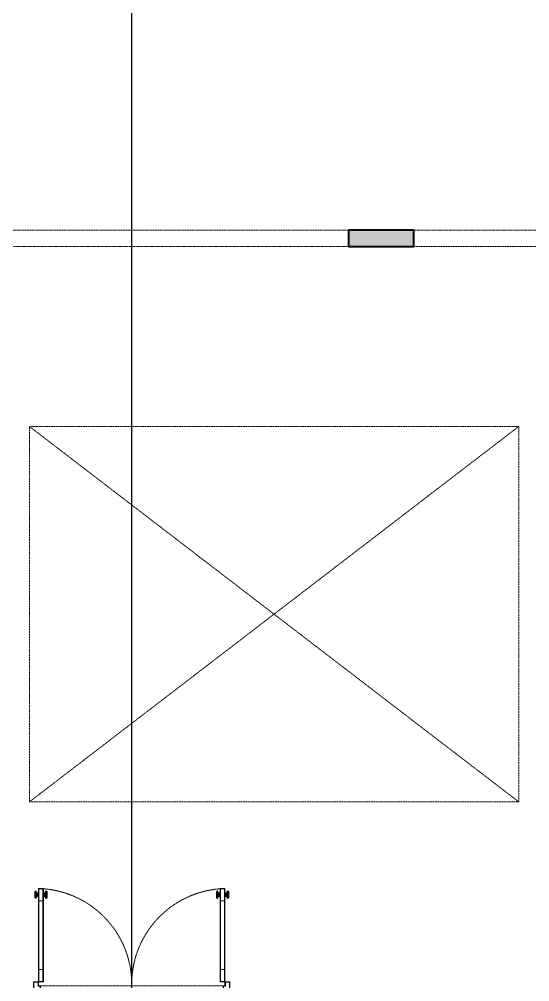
# Model space of a CAD drawing. Header units: inches. Extents: x 193287 to 241687, y 437648 to 550079.
# Drawn here: x 216112 to 222352, y 515588 to 527358 of the extents above; entities that cross this region are included whole.
import ezdxf

# ---------------------------------------------------------------- set-up
doc = ezdxf.new("R2010")
doc.units = ezdxf.units.IN
doc.header["$MEASUREMENT"] = 0
for name, pattern in [('xref grd floor$0$CENTER', [2, 1.25, -0.25, 0.25, -0.25]), ('xref grd floor$0$HIDDEN', [0.375, 0.25, -0.125]), ('xref grd floor$0$XREF-V2-GF_COLS$0$XREF-V-COLS-GF$0$CENTER2', [1.125, 0.75, -0.125, 0.125, -0.125]), ('xref grd floor$1$HIDDEN', [0.375, 0.25, -0.125]), ('xref grd floor$1$HIDDEN2', [0.1875, 0.125, -0.0625])]:
    doc.linetypes.add(name, pattern=pattern)
for name, color, linetype, lineweight in [('1', 1, 'Continuous', 50), ('xref grd floor$0$A-DOOR', 134, 'Continuous', 18), ('xref grd floor$0$A-FLOR-HIDN', 252, 'xref grd floor$1$HIDDEN', 0), ('xref grd floor$0$XREF-V2-GF_COLS$0$A-COLS', 5, 'Continuous', 40), ('xref grd floor$0$XREF-V2-GF_COLS$0$A-COLS-PATT', 253, 'Continuous', 20)]:
    doc.layers.add(name, color=color, linetype=linetype, lineweight=lineweight)

# ---------------------------------------------------------------- blocks, each defined once
blk = doc.blocks.new('*U45')
for p, q in [((-972.9553980561786, 1127.528180313763), (-972.9553980561786, 1047.528180313763)), ((-968.9554002160808, 1107.528180313763), (-968.9553958962765, 1067.528180313763)), ((-968.9554002160808, 1107.528180313763), (-958.9554002160808, 1107.528180880953)), ((-958.9554002160808, 1107.528180961734), (-958.9553958962765, 1067.528180880953)), ((-954.9554002160808, 1107.528181107829), (-950.0000818089711, 1107.528181388889)), ((-954.9554002160808, 1107.528181393714), (-954.9553958962765, 1067.528181393714)), ((-900.0000863959926, 1150.000000000066), (-950.0000863957198, 1150.000000000066)), ((-949.9999999996353, 200.0000000000656), (-950.0000863957198, 1150.000000000066)), ((-949.9999999996348, 1150.000000000066), (-899.9999999999077, 1150.000000000066)), ((-904.0000859020424, 1145.999999999933), (-946.0000859024135, 1145.999999999933)), ((-946.0000004935855, 204.0000004935993), (-946.0000859024135, 1145.999999999933)), ((-904.0000859020424, 1145.999999999933), (-904.0000004936692, 204.0000056774917)), ((-900.0000863959926, 1150.000006171215), (-899.9999999999081, 200.0000061712146)), ((-895.0447419665879, 1107.528181032655), (-900.0000818092435, 1107.528180497502)), ((-895.0447419665879, 1107.528181032655), (-895.0447448421551, 1067.528181032655)), ((-881.0447419665879, 1107.528180313763), (-891.0447419665879, 1107.528181032655)), ((-891.0447419665879, 1107.528180745098), (-891.0447448421551, 1067.528180745098)), ((-881.0447419665879, 1107.528180313763), (-881.0447448421551, 1067.528180313763)), ((-877.0447441264901, 1127.528180313763), (-877.0447441264901, 1047.528180313763)), ((877.0447441264896, 1127.528180313763), (877.0447441264896, 1047.528180313763)), ((881.0447419665875, 1107.528180313763), (891.0447419665875, 1107.528181032655)), ((881.0447419665875, 1107.528180313763), (881.0447448421551, 1067.528180313763)), ((891.0447419665875, 1107.528180745098), (891.0447448421551, 1067.528180745098)), ((895.0447419665875, 1107.528181032655), (900.000081809243, 1107.528180497502)), ((895.0447419665875, 1107.528181032655), (895.0447448421551, 1067.528181032655)), ((900.0000863959926, 1150.000006171215), (899.9999999999077, 200.0000061712146)), ((949.9999999996348, 1150.000000000066), (899.9999999999077, 1150.000000000066)), ((900.0000863959926, 1150.000000000066), (950.0000863957198, 1150.000000000066)), ((904.0000859020424, 1145.999999999933), (904.0000004936687, 204.0000056774917)), ((904.0000859020424, 1145.999999999933), (946.0000859024135, 1145.999999999933)), ((946.000000493585, 204.0000004935993), (946.0000859024135, 1145.999999999933)), ((949.9999999996348, 200.0000000000656), (950.0000863957198, 1150.000000000066)), ((954.9554002160803, 1107.528181107829), (950.0000818089711, 1107.528181388889)), ((954.9554002160803, 1107.528181393714), (954.9553958962765, 1067.528181393714)), ((958.9554002160803, 1107.528180961734), (958.9553958962765, 1067.528180880953)), ((968.9554002160803, 1107.528180313763), (958.9554002160803, 1107.528180880953)), ((968.9554002160803, 1107.528180313763), (968.9553958962765, 1067.528180313763)), ((972.9553980561786, 1127.528180313763), (972.9553980561786, 1047.528180313763)), ((-968.9553958962765, 1067.528180313763), (-958.9553958962765, 1067.528180880953)), ((-954.9553958962765, 1067.528181393714), (-950.0000774891673, 1067.528181928865)), ((-904.0000859020424, 1026.000000000042), (-946.0000859024135, 1026.000000000042)), ((-895.0447448421555, 1067.528181107829), (-900.0000646935014, 1067.528181388889)), ((-881.0447462863917, 1067.528180313763), (-891.0447448421551, 1067.528180880953)), ((881.0447462863917, 1067.528180313763), (891.0447448421546, 1067.528180880953)), ((895.0447448421551, 1067.528181107829), (900.0000646935009, 1067.528181388889)), ((904.0000859020424, 1026.000000000042), (946.0000859024135, 1026.000000000042)), ((954.9553958962765, 1067.528181393714), (950.0000774891669, 1067.528181928865)), ((968.9553958962765, 1067.528180313763), (958.9553958962765, 1067.528180880953)), ((-899.9999999999081, 200.0000061712146), (-949.9999999996353, 200.0000000000656)), ((899.9999999999077, 200.0000061712146), (949.9999999996348, 200.0000000000656))]:
    blk.add_line(p, q)
at = {"color": 253, "linetype": 'xref grd floor$1$HIDDEN2'}
for p, q in [((929.999999999653, 160.000000000102), (-929.999999999653, 159.9999999999592)), ((-929.999999999653, 33.33333333361341), (929.999999999653, 33.33333333375604))]:
    blk.add_line(p, q, dxfattribs=at)
for points in [[(-987.9553980561786, 1119.543801500928), (-987.9553980561786, 1055.512559126599)], [(-977.9553980561786, 1125.716311105062), (-977.9553980561786, 1049.340049522465)], [(-872.0447441264901, 1125.716311105062), (-872.0447441264901, 1049.340049522465)], [(-862.0447441264901, 1119.543801500928), (-862.0447441264901, 1055.512559126599)], [(862.0447441264896, 1119.543801500928), (862.0447441264896, 1055.512559126599)], [(872.0447441264896, 1125.716311105062), (872.0447441264896, 1049.340049522465)], [(977.9553980561782, 1125.716311105062), (977.9553980561782, 1049.340049522465)], [(987.9553980561782, 1119.543801500928), (987.9553980561782, 1055.512559126599)]]:
    blk.add_lwpolyline(points)
for points in [[(-972.9553980561786, 1127.528180313763), (-972.9553980561786, 1047.528180313763, -2.191511362872357)], [(-877.0447441264901, 1127.528180313763), (-877.0447441264901, 1047.528180313763, 2.191511362872357)], [(877.0447441264896, 1127.528180313763), (877.0447441264896, 1047.528180313763, -2.191511362872357)], [(972.9553980561786, 1127.528180313763), (972.9553980561786, 1047.528180313763, 2.191511362872357)]]:
    blk.add_lwpolyline(points, format="xyb")
at = {"flags": 128}
for points in [[(-946.0000710912923, 1026.000000000042), (-904.000071091376, 1026.000000000042), (-904.0000859020424, 1145.999999999933), (-946.0000859024135, 1145.999999999933)], [(946.0000710912923, 1026.000000000042), (904.000071091376, 1026.000000000042), (904.0000859020424, 1145.999999999933), (946.0000859024135, 1145.999999999933)], [(-946.0000004935855, 204.0000004935993), (-904.0000004936692, 204.0000004935993), (-904.0000153043356, 324.0000004937175), (-946.000015304252, 324.0000004937175)], [(946.000000493585, 204.0000004935993), (904.0000004936687, 204.0000004935993), (904.0000153043352, 324.0000004937175), (946.0000153042515, 324.0000004937175)]]:
    blk.add_lwpolyline(points, close=True, dxfattribs=at)
for points in [[(-999.9999999996467, 200.0000000000656), (-949.9999999996353, 200.0000000000656), (-949.9999999996353, 160.000000000102), (-929.9999999996535, 160.000000000102), (-929.9999999996535, 33.33333333375604), (-999.9999999996467, 33.33333333375604)], [(999.9999999996462, 200.0000000000656), (949.9999999996348, 200.0000000000656), (949.9999999996348, 160.000000000102), (929.999999999653, 160.000000000102), (929.999999999653, 33.33333333375604), (999.9999999996462, 33.33333333375604)], [(-995.9999999996276, 196.0000000001034), (-953.9999999995975, 196.0000000000749), (-953.9999999995975, 156.0000000000829), (-933.9999999996157, 156.0000000000829), (-933.9999999996157, 37.33333333374672), (-995.9999999996276, 37.33333333377514)], [(995.9999999996271, 196.0000000001034), (953.9999999995971, 196.0000000000749), (953.9999999995971, 156.0000000000829), (933.9999999996153, 156.0000000000829), (933.9999999996153, 37.33333333374672), (995.9999999996271, 37.33333333377514)]]:
    blk.add_lwpolyline(points, close=True)
for centre, start, end in [((-961.2887313895121, 1087.528180313763), 106.260204708312, 129.7918194995572), ((-888.7114107931566, 1087.528180313763), 50.20818050044274, 73.73979529168798), ((888.7114107931566, 1087.528180313763), 106.260204708312, 129.7918194995572), ((961.2887313895117, 1087.528180313763), 50.20818050044274, 73.73979529168795), ((-961.2887313895121, 1087.528180313763), 230.2081805004428, 253.739795291688), ((-888.7114107931566, 1087.528180313763), 286.260204708312, 309.7918194995572), ((888.7114107931566, 1087.528180313763), 230.2081805004428, 253.739795291688), ((961.2887313895117, 1087.528180313763), 286.260204708312, 309.7918194995572)]:
    blk.add_arc(centre, 41.66666666666671, start, end)
at = {"linetype": 'xref grd floor$0$CENTER', "ltscale": 0.4}
for centre, radius, start, end in [((-974.7035444770013, 175.4865014886786), 974.826564751078, 359.0897370526667, 88.54789034193222), ((974.7035444770005, 175.4865014886807), 974.8265647510766, 91.45210965806768, 180.9102629473333)]:
    blk.add_arc(centre, radius, start, end, dxfattribs=at)
blk = doc.blocks.new('xref grd floor$0$XREF-V2-GF_COLS')
at = {"layer": 'xref grd floor$0$XREF-V2-GF_COLS$0$A-COLS-PATT'}
blk.add_hatch(color=256, dxfattribs=at).paths.add_polyline_path([(272301.3830881585, 490247.8113590521), (272349.6706935787, 490053.7280221664), (273126.0037063567, 490246.8783605502), (273077.7161009688, 490440.9616974259)])
at = {"layer": 'Defpoints', "linetype": 'xref grd floor$0$XREF-V2-GF_COLS$0$XREF-V-COLS-GF$0$CENTER2'}
blk.add_line((273203.8067315887, 475644.7722383817), (264392.2492999638, 511061.2410145735), dxfattribs=at)
at = {"layer": 'xref grd floor$0$XREF-V2-GF_COLS$0$A-COLS'}
blk.add_lwpolyline([(272301.3830881585, 490247.8113590521), (272349.6706935787, 490053.7280221664), (273126.0037063567, 490246.8783605502), (273077.7161009688, 490440.9616974259)], close=True, dxfattribs=at)
blk.add_lwpolyline([(272301.3830881585, 490247.8113590521), (272349.6706935787, 490053.7280221664), (273126.0037063567, 490246.8783605502), (273077.7161009688, 490440.9616974259)], close=True, dxfattribs=at)
blk = doc.blocks.new('mak ground floor plan')
at = {"layer": 'xref grd floor$0$A-FLOR-HIDN', "color": 1, "linetype": 'xref grd floor$0$HIDDEN'}
for p, q in [((42419.71729622118, 102926.4028539467, -1.466518336033709e-07), (47719.71729626652, 102926.4028539469, -1.466518336033709e-07)), ((42419.71729622118, 102926.4028539467, -1.466518336033709e-07), (47719.71729626652, 102926.4028539469, -1.466518336033709e-07)), ((42419.71729622118, 102926.4028539467, -1.466518336033709e-07), (47719.71729626652, 102926.4028539469, -1.466518336033709e-07)), ((48519.71729626204, 102926.4028538224, -1.466518336033709e-07), (51399.7172964476, 102926.4023758395, -1.466518336033709e-07)), ((48519.71729626204, 102926.4028538224, -1.466518336033709e-07), (51399.7172964476, 102926.4023758395, -1.466518336033709e-07)), ((48519.71729626204, 102926.4028538224, -1.466518336033709e-07), (51399.7172964476, 102926.4023758395, -1.466518336033709e-07)), ((47719.7172962731, 102726.4027675857, -1.466518336033709e-07), (42419.71729625674, 102726.4027677192, -1.466518336033709e-07)), ((47719.7172962731, 102726.4027675857, -1.466518336033709e-07), (42419.71729625674, 102726.4027677192, -1.466518336033709e-07)), ((47719.7172962731, 102726.4027675857, -1.466518336033709e-07), (42419.71729625674, 102726.4027677192, -1.466518336033709e-07)), ((51399.71729645436, 102726.4022896048, -2.933036672067419e-07), (48519.7172962398, 102726.402767605, -1.466518336033709e-07)), ((51399.71729645436, 102726.4022896048, -2.933036672067419e-07), (48519.7172962398, 102726.402767605, -1.466518336033709e-07)), ((51399.71729645436, 102726.4022896048, -2.933036672067419e-07), (48519.7172962398, 102726.402767605, -1.466518336033709e-07)), ((49799.71729713061, 100526.4027676054), (43819.7155920848, 95936.40228981175)), ((49799.71729713108, 95936.40228981187), (43819.71559208474, 100526.4027676051)), ((49799.71729713061, 100526.4027676054), (43819.7155920848, 95936.40228981175)), ((49799.71729713108, 95936.40228981187), (43819.71559208474, 100526.4027676051)), ((49799.71729713061, 100526.4027676054), (43819.7155920848, 95936.40228981175)), ((49799.71729713108, 95936.40228981187), (43819.71559208474, 100526.4027676051))]:
    blk.add_line(p, q, dxfattribs=at)
blk.add_lwpolyline([(49799.71729713096, 95936.40228981193), (43819.7155920848, 95936.40228981175), (43819.71559208469, 100526.4027676053), (49799.71729713061, 100526.4027676054)], close=True, dxfattribs=at)
blk.add_lwpolyline([(49799.71729713096, 95936.40228981193), (43819.7155920848, 95936.40228981175), (43819.71559208469, 100526.4027676053), (49799.71729713061, 100526.4027676054)], close=True, dxfattribs=at)
blk.add_lwpolyline([(49799.71729713096, 95936.40228981193), (43819.7155920848, 95936.40228981175), (43819.71559208469, 100526.4027676053), (49799.71729713061, 100526.4027676054)], close=True, dxfattribs=at)
at = {"rotation": 346.0285767170143}
blk.add_blockref('xref grd floor$0$XREF-V2-GF_COLS', (-334890.38742527, -307074.1673153437, -1.466518336033709e-07), dxfattribs=at)
blk.add_blockref('xref grd floor$0$XREF-V2-GF_COLS', (-334890.38742527, -307074.1673153437, -1.466518336033709e-07), dxfattribs=at)
blk.add_blockref('xref grd floor$0$XREF-V2-GF_COLS', (-334890.38742527, -307074.1673153437, -1.466518336033709e-07), dxfattribs=at)
at = {"layer": 'xref grd floor$0$A-DOOR', "xscale": -1.200000000000536, "yscale": 1.200000000000535, "zscale": 1.200000000000535, "rotation": 359.9999999999999}
blk.add_blockref('*U45', (45069.71644416288, 93496.40228981117), dxfattribs=at)
blk.add_blockref('*U45', (45069.71644416288, 93496.40228981117), dxfattribs=at)
blk.add_blockref('*U45', (45069.71644416288, 93496.40228981117), dxfattribs=at)

msp = doc.modelspace()

# ---------------------------------------------------------------- block references
at = {"layer": '1'}
msp.add_blockref('mak ground floor plan', (172417.0603814148, 421851.6880936874), dxfattribs=at)

doc.saveas('drawing.dxf')
